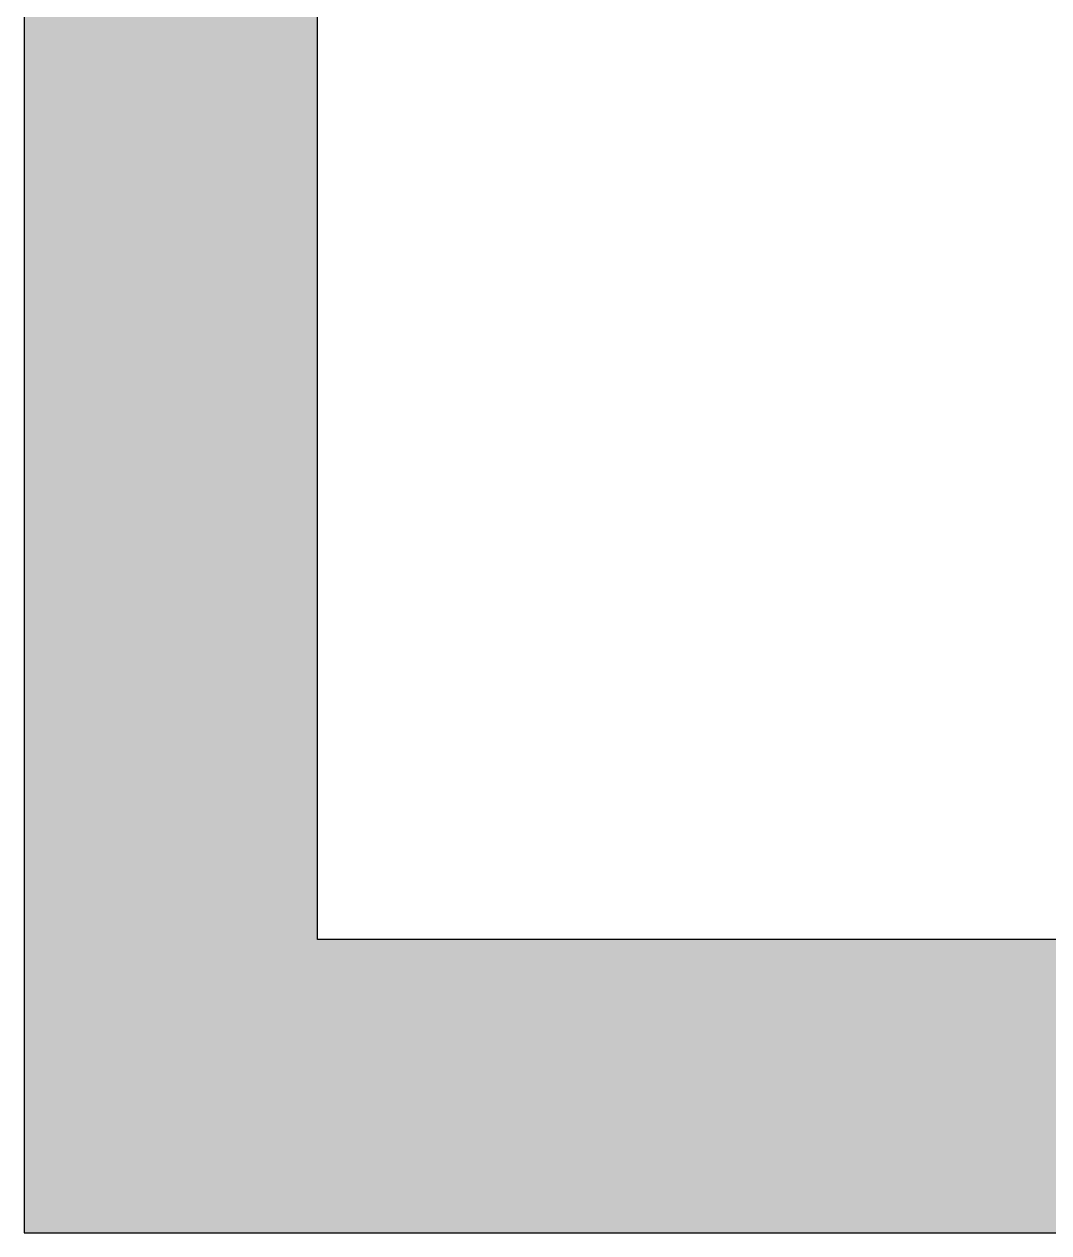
# Model space of a CAD drawing. Extents: x 181 to 485, y 440 to 775.
# Drawn here: x 205.9 to 257.2, y 440.4 to 500.9 of the extents above; entities that cross this region are included whole.
import ezdxf

# ---------------------------------------------------------------- set-up
doc = ezdxf.new("R2010")
doc.units = 0
doc.layers.add('LAYER_01', color=7, linetype='CONTINUOUS')

# ---------------------------------------------------------------- blocks, each defined once
blk = doc.blocks.new('*U1')
at = {"layer": 'LAYER_01', "linetype": 'CONTINUOUS'}
for points in [[(205.917, 587.752), (205.917, 594.965), (215.878, 440.369)], [(215.878, 440.369), (205.917, 594.965), (215.878, 564.22)], [(205.917, 440.369), (205.917, 587.752), (215.878, 440.369)], [(215.878, 440.369), (215.878, 564.22), (215.893, 440.369)], [(215.893, 440.369), (215.878, 564.22), (215.893, 564.174)], [(215.893, 440.369), (215.893, 564.174), (215.91, 440.369)], [(215.91, 440.369), (215.893, 564.174), (215.91, 564.129)], [(215.91, 440.369), (215.91, 564.129), (215.927, 440.369)], [(215.927, 440.369), (215.91, 564.129), (215.927, 564.084)], [(215.927, 440.369), (215.927, 564.084), (215.946, 440.369)], [(215.946, 440.369), (215.927, 564.084), (215.946, 564.04)], [(215.946, 440.369), (215.946, 564.04), (215.966, 440.369)], [(215.966, 440.369), (215.946, 564.04), (215.966, 563.996)], [(215.966, 440.369), (215.966, 563.996), (215.987, 440.369)], [(215.987, 440.369), (215.966, 563.996), (215.987, 563.952)], [(215.987, 440.369), (215.987, 563.952), (216.009, 440.369)], [(216.009, 440.369), (215.987, 563.952), (216.009, 563.908)], [(216.009, 440.369), (216.009, 563.908), (216.032, 440.369)], [(216.032, 440.369), (216.009, 563.908), (216.032, 563.865)], [(216.032, 440.369), (216.032, 563.865), (216.057, 440.369)], [(216.057, 440.369), (216.032, 563.865), (216.057, 563.822)], [(216.057, 440.369), (216.057, 563.822), (216.082, 440.369)], [(216.082, 440.369), (216.057, 563.822), (216.082, 563.78)], [(216.082, 440.369), (216.082, 563.78), (216.109, 440.369)], [(216.109, 440.369), (216.082, 563.78), (216.109, 563.739)], [(216.109, 440.369), (216.109, 563.739), (216.136, 440.369)], [(216.136, 440.369), (216.109, 563.739), (216.136, 563.698)], [(216.136, 440.369), (216.136, 563.698), (216.165, 440.369)], [(216.165, 440.369), (216.136, 563.698), (216.165, 563.657)], [(216.165, 440.369), (216.165, 563.657), (216.195, 440.369)], [(216.195, 440.369), (216.165, 563.657), (216.195, 563.618)], [(216.195, 440.369), (216.195, 563.618), (216.225, 440.369)], [(216.225, 440.369), (216.195, 563.618), (216.225, 563.579)], [(216.225, 440.369), (216.225, 563.579), (216.257, 440.369)], [(216.257, 440.369), (216.225, 563.579), (216.257, 563.541)], [(216.257, 440.369), (216.257, 563.541), (216.29, 440.369)], [(216.29, 440.369), (216.257, 563.541), (216.29, 563.503)], [(216.29, 440.369), (216.29, 563.503), (216.323, 440.369)], [(216.323, 440.369), (216.29, 563.503), (216.323, 563.467)], [(216.323, 440.369), (216.323, 563.467), (216.357, 440.369)], [(216.357, 440.369), (216.323, 563.467), (216.357, 563.431)], [(216.357, 440.369), (216.357, 563.431), (216.393, 440.369)], [(216.393, 440.369), (216.357, 563.431), (216.393, 563.396)], [(216.393, 440.369), (216.393, 563.396), (216.429, 440.369)], [(216.429, 440.369), (216.393, 563.396), (216.429, 563.362)], [(216.429, 440.369), (216.429, 563.362), (216.465, 440.369)], [(216.465, 440.369), (216.429, 563.362), (216.465, 563.33)], [(216.465, 440.369), (216.465, 563.33), (216.503, 440.369)], [(216.503, 440.369), (216.465, 563.33), (216.503, 563.298)], [(216.503, 440.369), (216.503, 563.298), (216.541, 440.369)], [(216.541, 440.369), (216.503, 563.298), (216.541, 563.267)], [(216.541, 440.369), (216.541, 563.267), (216.58, 440.369)], [(216.58, 440.369), (216.541, 563.267), (216.58, 563.237)], [(216.58, 440.369), (216.58, 563.237), (216.619, 440.369)], [(216.619, 440.369), (216.58, 563.237), (216.619, 563.208)], [(216.619, 440.369), (216.619, 563.208), (216.659, 440.369)], [(216.659, 440.369), (216.619, 563.208), (216.659, 563.18)], [(216.659, 440.369), (216.659, 563.18), (216.7, 440.369)], [(216.7, 440.369), (216.659, 563.18), (216.7, 563.153)], [(216.7, 440.369), (216.7, 563.153), (216.741, 440.369)], [(216.741, 440.369), (216.7, 563.153), (216.741, 563.128)], [(216.741, 440.369), (216.741, 563.128), (216.782, 440.369)], [(216.782, 440.369), (216.741, 563.128), (216.782, 563.103)], [(216.782, 440.369), (216.782, 563.103), (216.824, 440.369)], [(216.824, 440.369), (216.782, 563.103), (216.824, 563.08)], [(216.824, 440.369), (216.824, 563.08), (216.866, 440.369)], [(216.866, 440.369), (216.824, 563.08), (216.866, 563.057)], [(216.866, 440.369), (216.866, 563.057), (220.304, 440.369)], [(220.304, 440.369), (216.866, 563.057), (220.304, 561.291)], [(220.304, 440.369), (220.304, 550.709), (220.304, 440.369)], [(220.304, 440.369), (220.304, 550.709), (220.304, 550.691)], [(220.304, 440.369), (220.304, 550.691), (220.305, 440.369)], [(220.305, 440.369), (220.304, 550.691), (220.305, 550.672)], [(220.305, 440.369), (220.305, 550.672), (220.306, 440.369)], [(220.306, 440.369), (220.305, 550.672), (220.306, 550.654)], [(220.306, 440.369), (220.306, 550.654), (220.307, 440.369)], [(220.307, 440.369), (220.306, 550.654), (220.307, 550.636)], [(220.307, 440.369), (220.307, 550.636), (220.309, 440.369)], [(220.309, 440.369), (220.307, 550.636), (220.309, 550.618)], [(220.309, 440.369), (220.309, 550.618), (220.311, 440.369)], [(220.311, 440.369), (220.309, 550.618), (220.311, 550.6)], [(220.311, 440.369), (220.311, 550.6), (220.313, 440.369)], [(220.313, 440.369), (220.311, 550.6), (220.313, 550.582)], [(220.313, 440.369), (220.313, 550.582), (220.316, 440.369)], [(220.316, 440.369), (220.313, 550.582), (220.316, 550.564)], [(220.316, 440.369), (220.316, 550.564), (220.319, 440.369)], [(220.319, 440.369), (220.316, 550.564), (220.319, 550.546)], [(220.319, 440.369), (220.319, 550.546), (220.322, 440.369)], [(220.322, 440.369), (220.319, 550.546), (220.322, 550.528)], [(220.322, 440.369), (220.322, 550.528), (220.325, 440.369)], [(220.325, 440.369), (220.322, 550.528), (220.325, 550.511)], [(220.325, 440.369), (220.325, 550.511), (220.329, 440.369)], [(220.329, 440.369), (220.325, 550.511), (220.329, 550.494)], [(220.329, 440.369), (220.329, 550.494), (220.333, 440.369)], [(220.333, 440.369), (220.329, 550.494), (220.333, 550.476)], [(220.333, 440.369), (220.333, 550.476), (220.338, 440.369)], [(220.338, 440.369), (220.333, 550.476), (220.338, 550.459)], [(220.338, 440.369), (220.338, 550.459), (220.342, 440.369)], [(220.342, 440.369), (220.338, 550.459), (220.342, 550.443)], [(220.342, 440.369), (220.342, 550.443), (220.352, 440.369)], [(220.352, 440.369), (220.342, 550.443), (220.352, 550.409)], [(220.352, 440.369), (220.352, 550.409), (220.596, 440.369)], [(220.596, 440.369), (220.352, 550.409), (220.596, 455.048)], [(220.596, 455.048), (220.352, 550.409), (220.596, 536.115)], [(220.596, 440.369), (220.596, 455.048), (334.16, 440.369)], [(334.16, 440.369), (220.596, 455.048), (334.16, 455.048)]]:
    blk.add_solid(points, dxfattribs=at)

msp = doc.modelspace()

# ---------------------------------------------------------------- linework, layer by layer
at = {"layer": 'LAYER_01'}
for p, q in [((205.917, 587.752), (205.917, 440.369)), ((220.596, 455.048), (220.596, 536.115)), ((334.16, 455.048), (220.596, 455.048)), ((205.917, 440.369), (459.491, 440.369))]:
    msp.add_line(p, q, dxfattribs=at)

# ---------------------------------------------------------------- block references
msp.add_blockref('*U1', (0, 0), dxfattribs=at)

doc.saveas('drawing.dxf')
